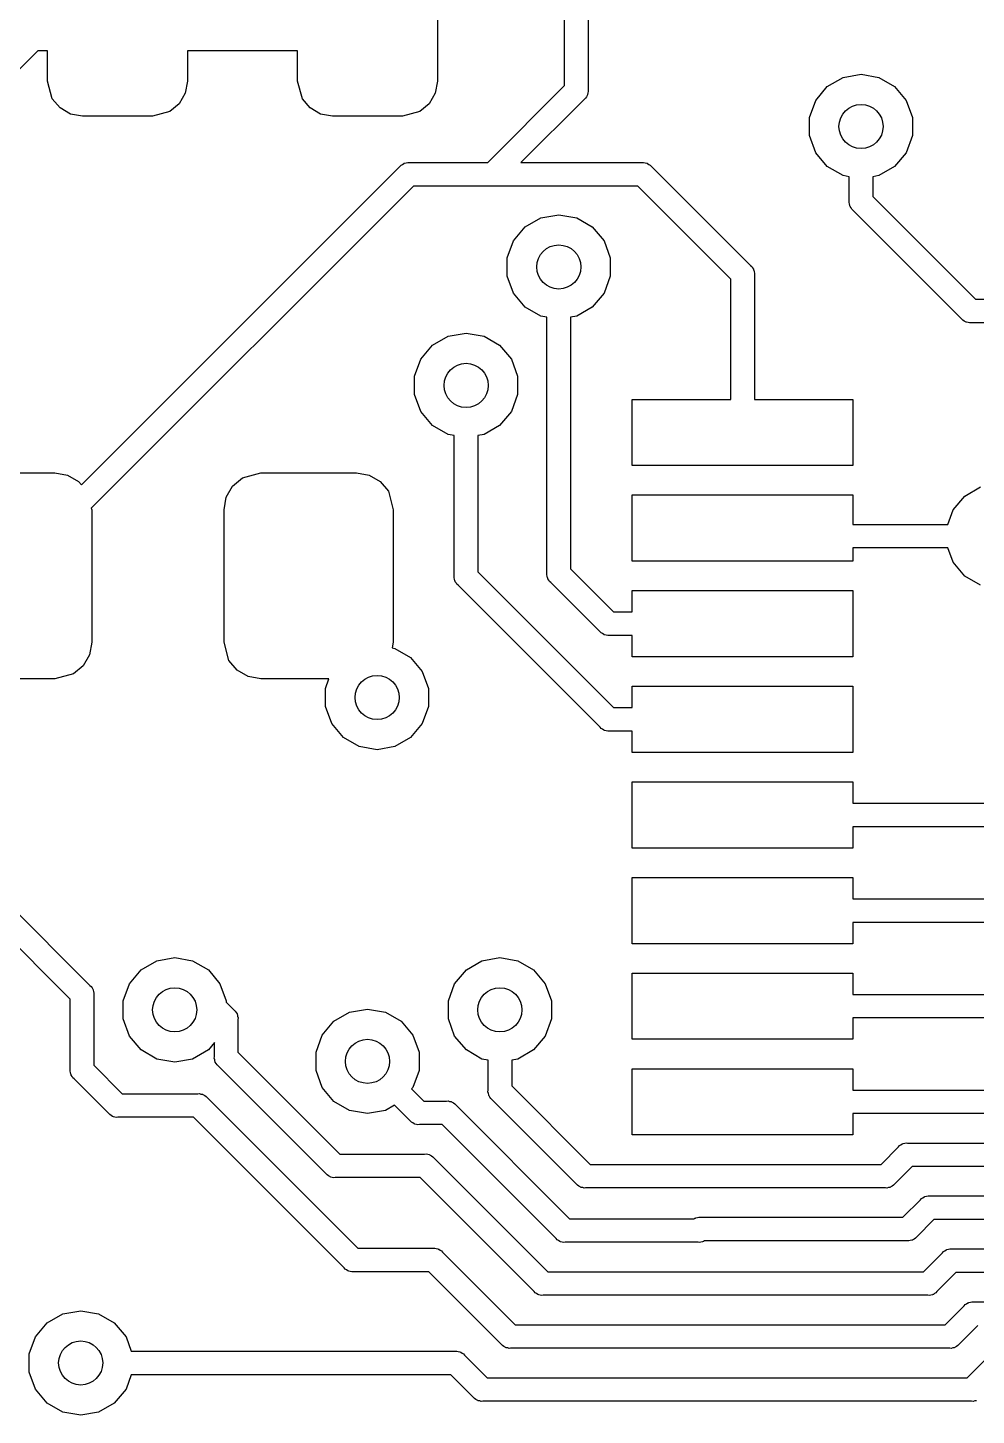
# Model space of a CAD drawing. Extents: x 144.3 to 169.1, y -90.7 to -63.3.
# Drawn here: x 155.59 to 162.04, y -80.41 to -70.97 of the extents above; entities that cross this region are included whole.
import ezdxf

# ---------------------------------------------------------------- set-up
doc = ezdxf.new("R2010")
doc.units = 0
doc.header["$MEASUREMENT"] = 0
doc.layers.add('BLACK', color=7, linetype='CONTINUOUS')

msp = doc.modelspace()

# ---------------------------------------------------------------- linework, layer by layer
at = {"layer": 'BLACK', "linetype": 'CONTINUOUS'}
for p, q in [((159.24, -71.3669), (159.24, -64.9835)), ((159.4, -65.0131), (159.4, -71.3965)), ((158.375, -70.7625), (158.375, -71.3375)), ((155.658, -71.13), (154.984, -71.8041)), ((155.725, -71.13), (155.658, -71.13)), ((155.725, -71.3375), (155.725, -71.13)), ((157.425, -71.13), (156.675, -71.13)), ((156.675, -71.13), (156.675, -71.3375)), ((157.425, -71.3375), (157.425, -71.13)), ((161.133, -71.3115), (161.255, -71.2901)), ((161.255, -71.2901), (161.376, -71.3115)), ((155.757, -71.4562), (155.725, -71.3375)), ((156.675, -71.3375), (156.661, -71.4187)), ((157.457, -71.4562), (157.425, -71.3375)), ((158.375, -71.3375), (158.361, -71.4187)), ((158.717, -71.89), (159.24, -71.3669)), ((160.947, -71.4678), (161.026, -71.3732)), ((161.026, -71.3732), (161.133, -71.3115)), ((161.376, -71.3115), (161.483, -71.3732)), ((161.483, -71.3732), (161.562, -71.4678)), ((155.81, -71.5194), (155.757, -71.4562)), ((156.661, -71.4187), (156.619, -71.4902)), ((157.51, -71.5194), (157.457, -71.4562)), ((158.361, -71.4187), (158.319, -71.4902)), ((159.374, -71.459), (158.943, -71.89)), ((159.382, -71.4522), (159.374, -71.459)), ((159.388, -71.443), (159.382, -71.4522)), ((159.394, -71.4343), (159.388, -71.443)), ((159.395, -71.4309), (159.394, -71.4343)), ((159.396, -71.4278), (159.395, -71.4309)), ((159.398, -71.4173), (159.396, -71.4278)), ((159.401, -71.4071), (159.398, -71.4173)), ((159.4, -71.3965), (159.401, -71.4071)), ((160.905, -71.5838), (160.947, -71.4678)), ((161.562, -71.4678), (161.605, -71.5838)), ((155.881, -71.5607), (155.81, -71.5194)), ((155.963, -71.575), (155.881, -71.5607)), ((156.438, -71.575), (155.963, -71.575)), ((156.556, -71.5432), (156.438, -71.575)), ((156.619, -71.4902), (156.556, -71.5432)), ((157.581, -71.5607), (157.51, -71.5194)), ((157.662, -71.575), (157.581, -71.5607)), ((158.137, -71.575), (157.662, -71.575)), ((158.256, -71.5432), (158.137, -71.575)), ((158.319, -71.4902), (158.256, -71.5432)), ((160.905, -71.7072), (160.905, -71.5838)), ((161.605, -71.5838), (161.605, -71.7072)), ((160.947, -71.8232), (160.905, -71.7072)), ((161.605, -71.7072), (161.562, -71.8232)), ((161.026, -71.9177), (160.947, -71.8232)), ((161.562, -71.8232), (161.483, -71.9177)), ((155.955, -74.0817), (158.121, -71.9159)), ((158.121, -71.9159), (158.128, -71.9078)), ((158.128, -71.9078), (158.137, -71.9025)), ((158.137, -71.9025), (158.146, -71.8964)), ((158.146, -71.8964), (158.149, -71.8955)), ((158.149, -71.8955), (158.152, -71.8937)), ((158.152, -71.8937), (158.163, -71.8918)), ((158.163, -71.8918), (158.173, -71.8891)), ((158.173, -71.8891), (158.183, -71.89)), ((158.183, -71.89), (158.717, -71.89)), ((158.943, -71.89), (159.767, -71.89)), ((159.767, -71.89), (159.777, -71.8891)), ((159.777, -71.8891), (159.787, -71.8918)), ((159.787, -71.8918), (159.798, -71.8937)), ((159.798, -71.8937), (159.801, -71.8955)), ((159.801, -71.8955), (159.804, -71.8964)), ((159.804, -71.8964), (159.813, -71.9025)), ((159.813, -71.9025), (159.822, -71.9078)), ((159.822, -71.9078), (159.829, -71.9159)), ((159.829, -71.9159), (160.504, -72.591)), ((161.133, -71.9794), (161.026, -71.9177)), ((161.483, -71.9177), (161.376, -71.9794)), ((158.213, -72.05), (156.022, -74.2406)), ((158.747, -72.05), (158.213, -72.05)), ((158.757, -72.0509), (158.747, -72.05)), ((158.761, -72.05), (158.757, -72.0509)), ((159.737, -72.05), (158.761, -72.05)), ((160.37, -72.6831), (159.737, -72.05)), ((161.175, -71.9868), (161.133, -71.9794)), ((161.175, -72.151), (161.175, -71.9868)), ((161.376, -71.9794), (161.335, -71.9868)), ((161.335, -71.9868), (161.335, -72.1214)), ((161.335, -72.1214), (162.033, -72.82)), ((161.174, -72.1616), (161.175, -72.151)), ((161.176, -72.1719), (161.174, -72.1616)), ((161.178, -72.1823), (161.176, -72.1719)), ((161.18, -72.1854), (161.178, -72.1823)), ((161.181, -72.1889), (161.18, -72.1854)), ((161.187, -72.1975), (161.181, -72.1889)), ((161.192, -72.2067), (161.187, -72.1975)), ((161.2, -72.2136), (161.192, -72.2067)), ((161.941, -72.9541), (161.2, -72.2136)), ((158.892, -72.4223), (158.972, -72.3277)), ((158.972, -72.3277), (159.078, -72.266)), ((159.078, -72.266), (159.2, -72.2446)), ((159.2, -72.2446), (159.322, -72.266)), ((159.322, -72.266), (159.428, -72.3277)), ((159.428, -72.3277), (159.508, -72.4223)), ((158.85, -72.5383), (158.892, -72.4223)), ((159.508, -72.4223), (159.55, -72.5383)), ((158.85, -72.6617), (158.85, -72.5383)), ((159.55, -72.5383), (159.55, -72.6617)), ((160.504, -72.591), (160.512, -72.5978)), ((160.512, -72.5978), (160.518, -72.607)), ((160.518, -72.607), (160.524, -72.6157)), ((160.524, -72.6157), (160.525, -72.6191)), ((160.525, -72.6191), (160.526, -72.6222)), ((158.892, -72.7777), (158.85, -72.6617)), ((159.55, -72.6617), (159.508, -72.7777)), ((160.37, -73.5), (160.37, -72.6831)), ((160.526, -72.6222), (160.528, -72.6327)), ((160.528, -72.6327), (160.531, -72.6429)), ((160.531, -72.6429), (160.53, -72.6535)), ((160.53, -72.6535), (160.53, -73.5)), ((158.972, -72.8723), (158.892, -72.7777)), ((159.508, -72.7777), (159.428, -72.8723)), ((159.078, -72.934), (158.972, -72.8723)), ((159.428, -72.8723), (159.322, -72.934)), ((162.033, -72.82), (162.738, -72.82)), ((159.12, -72.9413), (159.078, -72.934)), ((159.12, -74.6815), (159.12, -72.9413)), ((159.322, -72.934), (159.28, -72.9413)), ((159.28, -72.9413), (159.28, -74.6519)), ((161.948, -72.9622), (161.941, -72.9541)), ((161.957, -72.9675), (161.948, -72.9622)), ((161.966, -72.9736), (161.957, -72.9675)), ((161.969, -72.9745), (161.966, -72.9736)), ((161.972, -72.9763), (161.969, -72.9745)), ((161.983, -72.9782), (161.972, -72.9763)), ((161.993, -72.9809), (161.983, -72.9782)), ((162.003, -72.98), (161.993, -72.9809)), ((162.708, -72.98), (162.003, -72.98)), ((158.342, -73.1327), (158.448, -73.071)), ((158.448, -73.071), (158.57, -73.0496)), ((158.57, -73.0496), (158.692, -73.071)), ((158.692, -73.071), (158.798, -73.1327)), ((158.262, -73.2273), (158.342, -73.1327)), ((158.798, -73.1327), (158.878, -73.2273)), ((158.22, -73.3433), (158.262, -73.2273)), ((158.878, -73.2273), (158.92, -73.3433)), ((158.22, -73.4667), (158.22, -73.3433)), ((158.92, -73.3433), (158.92, -73.4667)), ((158.262, -73.5827), (158.22, -73.4667)), ((158.92, -73.4667), (158.878, -73.5827)), ((159.7, -73.95), (159.7, -73.5)), ((159.7, -73.5), (160.37, -73.5)), ((160.53, -73.5), (161.2, -73.5)), ((161.2, -73.5), (161.2, -73.95)), ((158.342, -73.6772), (158.262, -73.5827)), ((158.878, -73.5827), (158.798, -73.6772)), ((158.448, -73.739), (158.342, -73.6772)), ((158.49, -73.7463), (158.448, -73.739)), ((158.49, -74.7015), (158.49, -73.7463)), ((158.692, -73.739), (158.65, -73.7463)), ((158.65, -73.7463), (158.65, -74.6719)), ((158.798, -73.6772), (158.692, -73.739)), ((155.125, -74), (155.775, -74)), ((155.775, -74), (155.861, -74.0151)), ((155.861, -74.0151), (155.936, -74.0585)), ((156.983, -74.0893), (157.05, -74.0335)), ((157.05, -74.0335), (157.175, -74)), ((157.175, -74), (157.825, -74)), ((157.825, -74), (157.911, -74.0151)), ((157.911, -74.0151), (157.986, -74.0585)), ((161.2, -73.95), (159.7, -73.95)), ((155.936, -74.0585), (155.955, -74.0817)), ((156.94, -74.1645), (156.983, -74.0893)), ((157.986, -74.0585), (158.042, -74.125)), ((158.042, -74.125), (158.075, -74.25)), ((161.961, -74.1574), (162.068, -74.0957)), ((156.925, -74.25), (156.94, -74.1645)), ((159.7, -74.6), (159.7, -74.15)), ((159.7, -74.15), (161.2, -74.15)), ((161.2, -74.15), (161.2, -74.3497)), ((161.882, -74.252), (161.961, -74.1574)), ((156.022, -74.2406), (156.025, -74.25)), ((156.025, -74.25), (156.025, -75.15)), ((156.925, -75.15), (156.925, -74.25)), ((158.075, -74.25), (158.075, -75.15)), ((161.846, -74.3497), (161.882, -74.252)), ((161.2, -74.3497), (161.846, -74.3497)), ((161.2, -74.6), (159.7, -74.6)), ((161.846, -74.5097), (161.2, -74.5097)), ((161.2, -74.5097), (161.2, -74.6)), ((161.882, -74.6074), (161.846, -74.5097)), ((158.65, -74.6719), (159.573, -75.595)), ((159.119, -74.6921), (159.12, -74.6815)), ((159.122, -74.7023), (159.119, -74.6921)), ((159.28, -74.6519), (159.573, -74.945)), ((161.961, -74.7019), (161.882, -74.6074)), ((158.489, -74.7121), (158.49, -74.7015)), ((158.492, -74.7223), (158.489, -74.7121)), ((158.494, -74.7328), (158.492, -74.7223)), ((158.495, -74.7359), (158.494, -74.7328)), ((158.496, -74.7393), (158.495, -74.7359)), ((158.502, -74.748), (158.496, -74.7393)), ((158.508, -74.7572), (158.502, -74.748)), ((158.516, -74.764), (158.508, -74.7572)), ((159.481, -75.7291), (158.516, -74.764)), ((159.124, -74.7128), (159.122, -74.7023)), ((159.125, -74.7159), (159.124, -74.7128)), ((159.126, -74.7193), (159.125, -74.7159)), ((159.132, -74.728), (159.126, -74.7193)), ((159.138, -74.7372), (159.132, -74.728)), ((159.146, -74.744), (159.138, -74.7372)), ((159.481, -75.0791), (159.146, -74.744)), ((162.068, -74.7637), (161.961, -74.7019)), ((159.7, -74.945), (159.7, -74.8)), ((159.7, -74.8), (161.2, -74.8)), ((161.2, -74.8), (161.2, -75.25)), ((159.573, -74.945), (159.7, -74.945)), ((156.025, -75.15), (156.01, -75.2355)), ((156.958, -75.275), (156.925, -75.15)), ((158.075, -75.15), (158.068, -75.1895)), ((159.488, -75.0872), (159.481, -75.0791)), ((159.497, -75.0925), (159.488, -75.0872)), ((159.506, -75.0986), (159.497, -75.0925)), ((159.509, -75.0995), (159.506, -75.0986)), ((159.512, -75.1013), (159.509, -75.0995)), ((159.523, -75.1032), (159.512, -75.1013)), ((159.533, -75.1059), (159.523, -75.1032)), ((159.543, -75.105), (159.533, -75.1059)), ((159.7, -75.105), (159.543, -75.105)), ((159.7, -75.25), (159.7, -75.105)), ((156.01, -75.2355), (155.967, -75.3107)), ((158.068, -75.1895), (158.086, -75.1927)), ((158.086, -75.1927), (158.193, -75.2544)), ((158.193, -75.2544), (158.272, -75.349)), ((161.2, -75.25), (159.7, -75.25)), ((155.967, -75.3107), (155.9, -75.3665)), ((157.014, -75.3415), (156.958, -75.275)), ((157.089, -75.3849), (157.014, -75.3415)), ((158.272, -75.349), (158.315, -75.465)), ((155.775, -75.4), (155.125, -75.4)), ((155.9, -75.3665), (155.775, -75.4)), ((157.175, -75.4), (157.089, -75.3849)), ((157.638, -75.4), (157.175, -75.4)), ((157.615, -75.465), (157.638, -75.4)), ((159.7, -75.595), (159.7, -75.45)), ((159.7, -75.45), (161.2, -75.45)), ((161.2, -75.45), (161.2, -75.9)), ((157.615, -75.5884), (157.615, -75.465)), ((158.315, -75.465), (158.315, -75.5884)), ((157.657, -75.7044), (157.615, -75.5884)), ((158.315, -75.5884), (158.272, -75.7044)), ((159.573, -75.595), (159.7, -75.595)), ((157.736, -75.7989), (157.657, -75.7044)), ((158.272, -75.7044), (158.193, -75.7989)), ((159.488, -75.7372), (159.481, -75.7291)), ((157.843, -75.8607), (157.736, -75.7989)), ((158.193, -75.7989), (158.086, -75.8607)), ((159.497, -75.7425), (159.488, -75.7372)), ((159.506, -75.7486), (159.497, -75.7425)), ((159.509, -75.7495), (159.506, -75.7486)), ((159.512, -75.7513), (159.509, -75.7495)), ((159.523, -75.7532), (159.512, -75.7513)), ((159.533, -75.7559), (159.523, -75.7532)), ((159.543, -75.755), (159.533, -75.7559)), ((159.7, -75.755), (159.543, -75.755)), ((159.7, -75.9), (159.7, -75.755)), ((157.965, -75.8821), (157.843, -75.8607)), ((158.086, -75.8607), (157.965, -75.8821)), ((161.2, -75.9), (159.7, -75.9)), ((159.7, -76.55), (159.7, -76.1)), ((159.7, -76.1), (161.2, -76.1)), ((161.2, -76.1), (161.2, -76.245)), ((161.2, -76.245), (162.142, -76.245)), ((162.172, -76.405), (161.2, -76.405)), ((161.2, -76.405), (161.2, -76.55)), ((161.2, -76.55), (159.7, -76.55)), ((159.7, -77.2), (159.7, -76.75)), ((159.7, -76.75), (161.2, -76.75)), ((161.2, -76.75), (161.2, -76.895)), ((155.445, -76.9159), (156.013, -77.4844)), ((161.2, -76.895), (162.837, -76.895)), ((155.879, -77.5766), (155.353, -77.05)), ((162.867, -77.055), (161.2, -77.055)), ((161.2, -77.055), (161.2, -77.2)), ((161.2, -77.2), (159.7, -77.2)), ((156.361, -77.3777), (156.468, -77.316)), ((156.468, -77.316), (156.589, -77.2946)), ((156.589, -77.2946), (156.711, -77.316)), ((156.711, -77.316), (156.818, -77.3777)), ((158.572, -77.3777), (158.678, -77.316)), ((158.678, -77.316), (158.8, -77.2946)), ((158.8, -77.2946), (158.922, -77.316)), ((158.922, -77.316), (159.028, -77.3777)), ((156.281, -77.4723), (156.361, -77.3777)), ((156.818, -77.3777), (156.897, -77.4723)), ((158.492, -77.4723), (158.572, -77.3777)), ((159.028, -77.3777), (159.108, -77.4723)), ((159.7, -77.85), (159.7, -77.4)), ((159.7, -77.4), (161.2, -77.4)), ((161.2, -77.4), (161.2, -77.545)), ((156.013, -77.4844), (156.021, -77.4912)), ((156.021, -77.4912), (156.027, -77.5004)), ((156.027, -77.5004), (156.033, -77.5091)), ((156.033, -77.5091), (156.034, -77.5126)), ((156.034, -77.5126), (156.035, -77.5157)), ((156.035, -77.5157), (156.037, -77.5261)), ((156.037, -77.5261), (156.04, -77.5364)), ((156.239, -77.5883), (156.281, -77.4723)), ((156.897, -77.4723), (156.939, -77.5883)), ((158.45, -77.5883), (158.492, -77.4723)), ((159.108, -77.4723), (159.15, -77.5883)), ((155.879, -78.0556), (155.879, -77.5766)), ((156.04, -77.5364), (156.039, -77.5469)), ((156.039, -77.5469), (156.039, -78.026)), ((156.239, -77.7117), (156.239, -77.5883)), ((156.939, -77.5883), (156.939, -77.5978)), ((156.939, -77.5978), (156.993, -77.6519)), ((158.45, -77.7117), (158.45, -77.5883)), ((159.15, -77.5883), (159.15, -77.7117)), ((161.2, -77.545), (163.312, -77.545)), ((156.281, -77.8277), (156.239, -77.7117)), ((156.993, -77.6519), (157.001, -77.6587)), ((157.001, -77.6587), (157.007, -77.6679)), ((157.007, -77.6679), (157.013, -77.6766)), ((157.013, -77.6766), (157.014, -77.68)), ((157.014, -77.68), (157.015, -77.6831)), ((157.015, -77.6831), (157.017, -77.6936)), ((157.017, -77.6936), (157.02, -77.7038)), ((157.02, -77.7038), (157.019, -77.7144)), ((157.019, -77.7144), (157.019, -77.9384)), ((157.672, -77.7277), (157.778, -77.666)), ((157.778, -77.666), (157.9, -77.6446)), ((157.9, -77.6446), (158.022, -77.666)), ((158.022, -77.666), (158.128, -77.7277)), ((158.492, -77.8277), (158.45, -77.7117)), ((159.15, -77.7117), (159.108, -77.8277)), ((163.342, -77.705), (161.2, -77.705)), ((161.2, -77.705), (161.2, -77.85)), ((157.592, -77.8223), (157.672, -77.7277)), ((158.128, -77.7277), (158.208, -77.8223)), ((156.361, -77.9223), (156.281, -77.8277)), ((156.859, -77.8727), (156.818, -77.9223)), ((156.859, -77.968), (156.859, -77.8727)), ((157.55, -77.9383), (157.592, -77.8223)), ((158.208, -77.8223), (158.25, -77.9383)), ((158.572, -77.9223), (158.492, -77.8277)), ((159.108, -77.8277), (159.028, -77.9223)), ((161.2, -77.85), (159.7, -77.85)), ((156.468, -77.984), (156.361, -77.9223)), ((156.589, -78.0054), (156.468, -77.984)), ((156.711, -77.984), (156.589, -78.0054)), ((156.818, -77.9223), (156.711, -77.984)), ((156.858, -77.9786), (156.859, -77.968)), ((156.861, -77.9888), (156.858, -77.9786)), ((156.863, -77.9993), (156.861, -77.9888)), ((157.019, -77.9384), (157.711, -78.63)), ((157.55, -78.0617), (157.55, -77.9383)), ((158.25, -77.9383), (158.25, -78.0617)), ((158.678, -77.984), (158.572, -77.9223)), ((158.72, -77.9913), (158.678, -77.984)), ((158.72, -78.1965), (158.72, -77.9913)), ((158.922, -77.984), (158.88, -77.9913)), ((158.88, -77.9913), (158.88, -78.1669)), ((159.028, -77.9223), (158.922, -77.984)), ((155.878, -78.0662), (155.879, -78.0556)), ((155.881, -78.0764), (155.878, -78.0662)), ((155.883, -78.0869), (155.881, -78.0764)), ((155.885, -78.09), (155.883, -78.0869)), ((155.885, -78.0934), (155.885, -78.09)), ((156.039, -78.026), (156.233, -78.22)), ((156.865, -78.0024), (156.863, -77.9993)), ((156.865, -78.0058), (156.865, -78.0024)), ((156.872, -78.0145), (156.865, -78.0058)), ((156.877, -78.0237), (156.872, -78.0145)), ((156.885, -78.0305), (156.877, -78.0237)), ((157.619, -78.7641), (156.885, -78.0305)), ((157.592, -78.1777), (157.55, -78.0617)), ((158.25, -78.0617), (158.208, -78.1777)), ((159.7, -78.5), (159.7, -78.05)), ((159.7, -78.05), (161.2, -78.05)), ((161.2, -78.05), (161.2, -78.195)), ((155.892, -78.1021), (155.885, -78.0934)), ((155.897, -78.1113), (155.892, -78.1021)), ((155.905, -78.1181), (155.897, -78.1113)), ((156.141, -78.3541), (155.905, -78.1181)), ((157.672, -78.2723), (157.592, -78.1777)), ((158.208, -78.1777), (158.2, -78.1869)), ((158.88, -78.1669), (159.413, -78.7)), ((156.233, -78.22), (156.747, -78.22)), ((156.747, -78.22), (156.757, -78.2191)), ((156.757, -78.2191), (156.767, -78.2218)), ((156.767, -78.2218), (156.778, -78.2237)), ((156.778, -78.2237), (156.781, -78.2255)), ((156.781, -78.2255), (156.784, -78.2264)), ((156.784, -78.2264), (156.793, -78.2325)), ((156.793, -78.2325), (156.802, -78.2378)), ((156.802, -78.2378), (156.809, -78.2459)), ((156.809, -78.2459), (157.833, -79.27)), ((157.778, -78.334), (157.672, -78.2723)), ((158.2, -78.1869), (158.283, -78.27)), ((158.283, -78.27), (158.437, -78.27)), ((158.437, -78.27), (158.448, -78.2691)), ((158.448, -78.2691), (158.458, -78.2718)), ((158.458, -78.2718), (158.469, -78.2737)), ((158.469, -78.2737), (158.472, -78.2755)), ((158.472, -78.2755), (158.475, -78.2764)), ((158.475, -78.2764), (158.484, -78.2825)), ((158.719, -78.2071), (158.72, -78.1965)), ((158.722, -78.2173), (158.719, -78.2071)), ((158.724, -78.2278), (158.722, -78.2173)), ((158.725, -78.2309), (158.724, -78.2278)), ((158.726, -78.2343), (158.725, -78.2309)), ((158.732, -78.243), (158.726, -78.2343)), ((158.738, -78.2522), (158.732, -78.243)), ((158.746, -78.259), (158.738, -78.2522)), ((159.321, -78.8341), (158.746, -78.259)), ((161.2, -78.195), (163.992, -78.195)), ((156.148, -78.3622), (156.141, -78.3541)), ((156.157, -78.3675), (156.148, -78.3622)), ((156.166, -78.3736), (156.157, -78.3675)), ((156.169, -78.3745), (156.166, -78.3736)), ((156.172, -78.3763), (156.169, -78.3745)), ((157.9, -78.3554), (157.778, -78.334)), ((158.022, -78.334), (157.9, -78.3554)), ((158.084, -78.2976), (158.022, -78.334)), ((158.191, -78.4041), (158.084, -78.2976)), ((158.484, -78.2825), (158.493, -78.2878)), ((158.493, -78.2878), (158.5, -78.2959)), ((158.5, -78.2959), (159.274, -79.07)), ((164.022, -78.355), (161.2, -78.355)), ((161.2, -78.355), (161.2, -78.5)), ((156.183, -78.3782), (156.172, -78.3763)), ((156.193, -78.3809), (156.183, -78.3782)), ((156.203, -78.38), (156.193, -78.3809)), ((156.717, -78.38), (156.203, -78.38)), ((157.741, -79.4041), (156.717, -78.38)), ((158.198, -78.4122), (158.191, -78.4041)), ((158.207, -78.4175), (158.198, -78.4122)), ((158.216, -78.4236), (158.207, -78.4175)), ((158.219, -78.4245), (158.216, -78.4236)), ((158.222, -78.4263), (158.219, -78.4245)), ((158.233, -78.4282), (158.222, -78.4263)), ((158.243, -78.4309), (158.233, -78.4282)), ((158.253, -78.43), (158.243, -78.4309)), ((158.408, -78.43), (158.253, -78.43)), ((159.182, -79.2041), (158.408, -78.43)), ((161.2, -78.5), (159.7, -78.5)), ((161.526, -78.5675), (161.535, -78.5614)), ((161.535, -78.5614), (161.538, -78.5605)), ((161.538, -78.5605), (161.541, -78.5587)), ((161.541, -78.5587), (161.552, -78.5568)), ((161.552, -78.5568), (161.562, -78.5541)), ((161.562, -78.5541), (161.572, -78.555)), ((161.572, -78.555), (164.141, -78.555)), ((157.711, -78.63), (158.288, -78.63)), ((158.288, -78.63), (158.299, -78.6291)), ((158.299, -78.6291), (158.309, -78.6318)), ((158.309, -78.6318), (158.32, -78.6337)), ((158.32, -78.6337), (158.323, -78.6355)), ((158.323, -78.6355), (158.326, -78.6364)), ((158.326, -78.6364), (158.335, -78.6425)), ((158.335, -78.6425), (158.344, -78.6478)), ((158.344, -78.6478), (158.351, -78.6559)), ((158.351, -78.6559), (159.125, -79.43)), ((161.391, -78.7), (161.51, -78.5809)), ((161.51, -78.5809), (161.517, -78.5728)), ((161.517, -78.5728), (161.526, -78.5675)), ((159.413, -78.7), (161.391, -78.7)), ((161.602, -78.715), (161.483, -78.8341)), ((164.171, -78.715), (161.602, -78.715)), ((157.625, -78.7722), (157.619, -78.7641)), ((157.635, -78.7775), (157.625, -78.7722)), ((157.643, -78.7836), (157.635, -78.7775)), ((157.647, -78.7846), (157.643, -78.7836)), ((157.65, -78.7863), (157.647, -78.7846)), ((157.66, -78.7882), (157.65, -78.7863)), ((157.671, -78.7909), (157.66, -78.7882)), ((157.681, -78.79), (157.671, -78.7909)), ((158.259, -78.79), (157.681, -78.79)), ((159.033, -79.5641), (158.259, -78.79)), ((159.328, -78.8422), (159.321, -78.8341)), ((159.337, -78.8475), (159.328, -78.8422)), ((161.476, -78.8422), (161.467, -78.8475)), ((161.483, -78.8341), (161.476, -78.8422)), ((159.346, -78.8536), (159.337, -78.8475)), ((159.349, -78.8545), (159.346, -78.8536)), ((159.352, -78.8563), (159.349, -78.8545)), ((159.363, -78.8582), (159.352, -78.8563)), ((159.373, -78.8609), (159.363, -78.8582)), ((159.383, -78.86), (159.373, -78.8609)), ((161.421, -78.86), (159.383, -78.86)), ((161.431, -78.8609), (161.421, -78.86)), ((161.441, -78.8582), (161.431, -78.8609)), ((161.452, -78.8563), (161.441, -78.8582)), ((161.455, -78.8545), (161.452, -78.8563)), ((161.458, -78.8536), (161.455, -78.8545)), ((161.467, -78.8475), (161.458, -78.8536)), ((161.659, -78.9409), (161.666, -78.9328)), ((161.666, -78.9328), (161.675, -78.9275)), ((161.675, -78.9275), (161.684, -78.9214)), ((161.684, -78.9214), (161.687, -78.9205)), ((161.687, -78.9205), (161.69, -78.9187)), ((161.69, -78.9187), (161.701, -78.9168)), ((161.701, -78.9168), (161.711, -78.9141)), ((161.711, -78.9141), (161.722, -78.915)), ((161.722, -78.915), (164.29, -78.915)), ((161.54, -79.06), (161.659, -78.9409)), ((159.274, -79.07), (160.121, -79.07)), ((160.121, -79.07), (160.126, -79.0664)), ((160.126, -79.0664), (160.129, -79.0655)), ((160.129, -79.0655), (160.132, -79.0637)), ((160.132, -79.0637), (160.143, -79.0618)), ((160.143, -79.0618), (160.153, -79.0591)), ((160.153, -79.0591), (160.163, -79.06)), ((160.163, -79.06), (161.54, -79.06)), ((161.751, -79.075), (161.632, -79.1941)), ((164.32, -79.075), (161.751, -79.075)), ((159.189, -79.2122), (159.182, -79.2041)), ((159.198, -79.2175), (159.189, -79.2122)), ((159.207, -79.2236), (159.198, -79.2175)), ((159.21, -79.2245), (159.207, -79.2236)), ((160.184, -79.2236), (160.181, -79.2245)), ((160.189, -79.22), (160.184, -79.2236)), ((161.57, -79.22), (160.189, -79.22)), ((161.58, -79.2209), (161.57, -79.22)), ((161.59, -79.2182), (161.58, -79.2209)), ((161.601, -79.2163), (161.59, -79.2182)), ((161.604, -79.2146), (161.601, -79.2163)), ((161.607, -79.2136), (161.604, -79.2146)), ((161.616, -79.2076), (161.607, -79.2136)), ((161.625, -79.2022), (161.616, -79.2076)), ((161.632, -79.1941), (161.625, -79.2022)), ((157.833, -79.27), (158.347, -79.27)), ((158.347, -79.27), (158.357, -79.2691)), ((158.357, -79.2691), (158.367, -79.2718)), ((158.367, -79.2718), (158.378, -79.2737)), ((158.378, -79.2737), (158.381, -79.2755)), ((158.381, -79.2755), (158.384, -79.2764)), ((158.384, -79.2764), (158.393, -79.2825)), ((158.393, -79.2825), (158.402, -79.2878)), ((158.402, -79.2878), (158.409, -79.2959)), ((158.409, -79.2959), (158.903, -79.79)), ((159.213, -79.2263), (159.21, -79.2245)), ((159.224, -79.2282), (159.213, -79.2263)), ((159.234, -79.2309), (159.224, -79.2282)), ((159.244, -79.23), (159.234, -79.2309)), ((160.147, -79.23), (159.244, -79.23)), ((160.157, -79.2309), (160.147, -79.23)), ((160.167, -79.2282), (160.157, -79.2309)), ((160.178, -79.2263), (160.167, -79.2282)), ((160.181, -79.2245), (160.178, -79.2263)), ((161.679, -79.43), (161.808, -79.3009)), ((161.808, -79.3009), (161.815, -79.2928)), ((161.815, -79.2928), (161.824, -79.2875)), ((161.824, -79.2875), (161.833, -79.2814)), ((161.833, -79.2814), (161.836, -79.2805)), ((161.836, -79.2805), (161.839, -79.2787)), ((161.839, -79.2787), (161.85, -79.2769)), ((161.85, -79.2769), (161.86, -79.2741)), ((161.86, -79.2741), (161.871, -79.275)), ((161.871, -79.275), (164.439, -79.275)), ((157.748, -79.4122), (157.741, -79.4041)), ((157.757, -79.4175), (157.748, -79.4122)), ((157.766, -79.4236), (157.757, -79.4175)), ((157.769, -79.4245), (157.766, -79.4236)), ((157.772, -79.4263), (157.769, -79.4245)), ((157.783, -79.4282), (157.772, -79.4263)), ((157.793, -79.4309), (157.783, -79.4282)), ((157.803, -79.43), (157.793, -79.4309)), ((158.317, -79.43), (157.803, -79.43)), ((158.811, -79.9241), (158.317, -79.43)), ((159.125, -79.43), (161.679, -79.43)), ((161.9, -79.435), (161.771, -79.5641)), ((164.469, -79.435), (161.9, -79.435)), ((159.04, -79.5722), (159.033, -79.5641)), ((159.049, -79.5775), (159.04, -79.5722)), ((159.057, -79.5836), (159.049, -79.5775)), ((159.061, -79.5846), (159.057, -79.5836)), ((159.064, -79.5863), (159.061, -79.5846)), ((159.074, -79.5882), (159.064, -79.5863)), ((159.085, -79.5909), (159.074, -79.5882)), ((159.095, -79.59), (159.085, -79.5909)), ((161.709, -79.59), (159.095, -79.59)), ((161.719, -79.5909), (161.709, -79.59)), ((161.73, -79.5882), (161.719, -79.5909)), ((161.74, -79.5863), (161.73, -79.5882)), ((161.743, -79.5846), (161.74, -79.5863)), ((161.747, -79.5836), (161.743, -79.5846)), ((161.755, -79.5776), (161.747, -79.5836)), ((161.764, -79.5722), (161.755, -79.5776)), ((161.771, -79.5641), (161.764, -79.5722)), ((155.828, -79.7161), (155.95, -79.6946)), ((155.95, -79.6946), (156.072, -79.7161)), ((161.828, -79.79), (161.957, -79.6609)), ((161.957, -79.6609), (161.964, -79.6528)), ((161.964, -79.6528), (161.973, -79.6475)), ((161.973, -79.6475), (161.982, -79.6414)), ((161.982, -79.6414), (161.985, -79.6405)), ((161.985, -79.6405), (161.989, -79.6387)), ((161.989, -79.6387), (161.999, -79.6369)), ((161.999, -79.6369), (162.009, -79.6341)), ((162.009, -79.6341), (162.02, -79.635)), ((162.02, -79.635), (162.662, -79.635)), ((155.642, -79.8723), (155.722, -79.7778)), ((155.722, -79.7778), (155.828, -79.7161)), ((156.072, -79.7161), (156.178, -79.7778)), ((156.178, -79.7778), (156.258, -79.8723)), ((155.6, -79.9883), (155.642, -79.8723)), ((156.258, -79.8723), (156.293, -79.97)), ((158.903, -79.79), (161.828, -79.79)), ((162.049, -79.795), (161.92, -79.9241)), ((156.293, -79.97), (158.497, -79.97)), ((158.497, -79.97), (158.507, -79.9691)), ((158.507, -79.9691), (158.517, -79.9719)), ((158.517, -79.9719), (158.528, -79.9737)), ((158.528, -79.9737), (158.531, -79.9755)), ((158.531, -79.9755), (158.534, -79.9764)), ((158.534, -79.9764), (158.543, -79.9825)), ((158.818, -79.9322), (158.811, -79.9241)), ((158.827, -79.9376), (158.818, -79.9322)), ((158.836, -79.9436), (158.827, -79.9376)), ((158.839, -79.9446), (158.836, -79.9436)), ((158.842, -79.9464), (158.839, -79.9446)), ((158.853, -79.9482), (158.842, -79.9464)), ((158.863, -79.9509), (158.853, -79.9482)), ((158.873, -79.95), (158.863, -79.9509)), ((161.858, -79.95), (158.873, -79.95)), ((161.868, -79.9509), (161.858, -79.95)), ((161.879, -79.9482), (161.868, -79.9509)), ((161.889, -79.9464), (161.879, -79.9482)), ((161.892, -79.9446), (161.889, -79.9464)), ((161.896, -79.9436), (161.892, -79.9446)), ((161.904, -79.9376), (161.896, -79.9436)), ((161.914, -79.9322), (161.904, -79.9376)), ((161.92, -79.9241), (161.914, -79.9322)), ((155.6, -80.1117), (155.6, -79.9883)), ((158.543, -79.9825), (158.552, -79.9878)), ((158.552, -79.9878), (158.559, -79.9959)), ((158.559, -79.9959), (158.713, -80.15)), ((161.977, -80.15), (162.106, -80.0209)), ((155.642, -80.2277), (155.6, -80.1117)), ((156.293, -80.13), (156.258, -80.2277)), ((158.467, -80.13), (156.293, -80.13)), ((158.621, -80.2841), (158.467, -80.13)), ((158.713, -80.15), (161.977, -80.15)), ((155.722, -80.3223), (155.642, -80.2277)), ((156.258, -80.2277), (156.178, -80.3223)), ((155.828, -80.384), (155.722, -80.3223)), ((156.178, -80.3223), (156.072, -80.384)), ((158.628, -80.2923), (158.621, -80.2841)), ((158.637, -80.2976), (158.628, -80.2923)), ((158.646, -80.3037), (158.637, -80.2976)), ((158.649, -80.3046), (158.646, -80.3037)), ((158.652, -80.3064), (158.649, -80.3046)), ((158.663, -80.3082), (158.652, -80.3064)), ((158.673, -80.311), (158.663, -80.3082)), ((158.684, -80.31), (158.673, -80.311)), ((162.007, -80.31), (158.684, -80.31)), ((162.018, -80.311), (162.007, -80.31)), ((162.028, -80.3082), (162.018, -80.311)), ((162.038, -80.3064), (162.028, -80.3082)), ((162.041, -80.3046), (162.038, -80.3064)), ((155.95, -80.4054), (155.828, -80.384)), ((156.072, -80.384), (155.95, -80.4054))]:
    msp.add_line(p, q, dxfattribs=at)
at = {"layer": 'BLACK'}
for centre in [(161.255, -71.6455), (159.2, -72.6), (158.57, -73.405), (157.965, -75.5267), (156.589, -77.65), (158.8, -77.65), (157.9, -78), (155.95, -80.05)]:
    msp.add_circle(centre, 0.15, dxfattribs=at)

doc.saveas('drawing.dxf')
